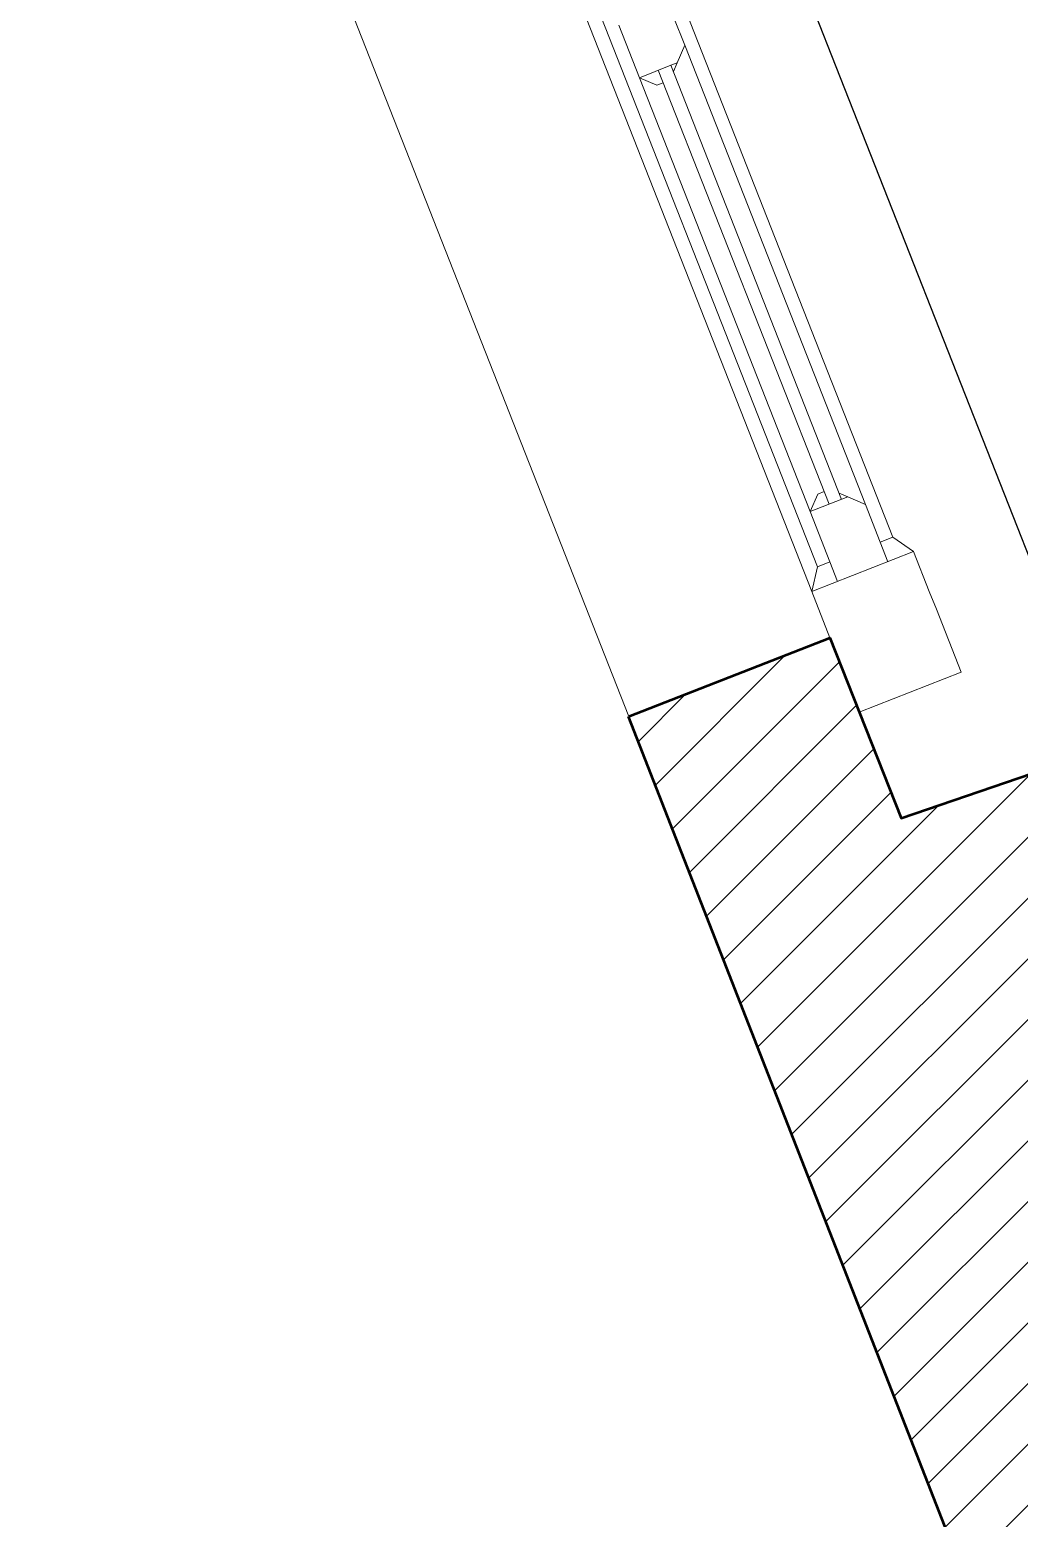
# Model space of a CAD drawing. Header units: millimetres. Extents: x 4980 to 19099, y 3891 to 5773.
# Drawn here: x 5413.5 to 5486.7, y 4586.4 to 4696.5 of the extents above; entities that cross this region are included whole.
import ezdxf

# ---------------------------------------------------------------- set-up
doc = ezdxf.new("R2010")
doc.units = ezdxf.units.MM
for name, color, linetype, lineweight in [('02_03 Sitzmöbel_Stift_Nr__7', 7, 'Continuous', 25), ('a 2', 132, 'Continuous', 20), ('a duvar', 84, 'Continuous', 50), ('a pencere 0', 252, 'Continuous', 0), ('a pencere cam', 121, 'Continuous', 0), ('a pencere doğrama', 41, 'Continuous', 20), ('a pencere görünüş', 62, 'Continuous', 9), ('no3_duvar tarama', 253, 'Continuous', 9)]:
    doc.layers.add(name, color=color, linetype=linetype, lineweight=lineweight)

msp = doc.modelspace()

# ---------------------------------------------------------------- hatches: boundary and pattern name
at = {"layer": 'no3_duvar tarama'}
h = msp.add_hatch(dxfattribs=at)
h.set_pattern_fill('ANSI31', color=256, style=0)
h.set_pattern_definition([(45, (77489.65, 25972.4954), (-2.24506403, 2.24506403), [])])
h.paths.add_polyline_path([(5457.79, 4645.73), (5472.69, 4651.55), (5477.95, 4638.2), (5533.01, 4657.03), (5542.33, 4642.68), (5564.18, 4642.67), (5564.16, 4586.81), (5564.16, 4578.33), (5582.4, 4578.31), (5582.4, 4561.31), (5515.4, 4561.31), (5515.4, 4559.31), (5489.4, 4559.31), (5479.94, 4583.52), (5481.8, 4584.25)])

# ---------------------------------------------------------------- linework, layer by layer
at = {"layer": '02_03 Sitzmöbel_Stift_Nr__7', "linetype": 'Continuous', "flags": 128}
msp.add_lwpolyline([(5490.65, 4649.31), (5609.76, 4696.18), (5589.63, 4747.33, 0.414214), (5583.14, 4750.15), (5468.69, 4705.11)], format="xyb", close=True, dxfattribs=at)
at = {"layer": 'a 2', "elevation": -0.53}
msp.add_lwpolyline([(5315.72, 5006.77), (5457.81, 4645.72)], dxfattribs=at)
at = {"layer": 'a duvar', "elevation": -0.53}
msp.add_lwpolyline([(5457.79, 4645.73), (5472.69, 4651.55), (5477.95, 4638.2), (5533.01, 4657.03), (5542.33, 4642.68), (5564.18, 4642.67), (5564.16, 4586.81), (5564.16, 4586.81), (5564.16, 4578.33), (5582.4, 4578.31), (5582.4, 4561.31), (5515.4, 4561.31), (5515.4, 4559.31), (5489.4, 4559.31), (5479.94, 4583.52), (5481.8, 4584.25), (5457.79, 4645.73)], dxfattribs=at)
at = {"layer": 'a pencere 0', "elevation": -0.53}
for points in [[(5335.37, 5000.5), (5471.35, 4654.97)], [(5471.76, 4656.79), (5336.91, 4999.44)], [(5432.94, 4771.8), (5477.34, 4658.99)], [(5461.38, 4694.08), (5461.1, 4693.43)], [(5474.01, 4661.98), (5473.37, 4662.26)]]:
    msp.add_lwpolyline(points, dxfattribs=at)
at = {"layer": 'a pencere cam', "elevation": -0.53}
for points in [[(5473.55, 4661.79), (5460.91, 4693.9)], [(5472.62, 4661.43), (5459.98, 4693.53)]]:
    msp.add_lwpolyline(points, dxfattribs=at)
at = {"layer": 'a pencere doğrama', "elevation": -0.53}
for points in [[(5461.94, 4695.38), (5461.14, 4697.41)], [(5457.06, 4696.87), (5457.06, 4696.87), (5458.59, 4692.98)], [(5461.38, 4694.08), (5461.94, 4695.38)], [(5458.59, 4692.98), (5460.91, 4693.9)], [(5460.91, 4693.9), (5461.38, 4694.08)], [(5459.89, 4692.42), (5458.59, 4692.98)], [(5459.89, 4692.42), (5460.35, 4692.6)], [(5471.79, 4662.17), (5471.22, 4660.88)], [(5471.22, 4660.88), (5474.01, 4661.98)], [(5471.79, 4662.17), (5472.25, 4662.36)], [(5474.01, 4661.98), (5475.31, 4661.41)], [(5471.76, 4656.79), (5472.69, 4657.16), (5471.22, 4660.88)], [(5475.31, 4661.41), (5476.41, 4658.62)], [(5477.34, 4658.99), (5476.41, 4658.62)], [(5476.41, 4658.62), (5476.98, 4657.18)], [(5480.04, 4654.98), (5478.88, 4657.93), (5477.34, 4658.99)], [(5471.35, 4654.97), (5478.88, 4657.93)], [(5472.69, 4651.55), (5471.35, 4654.97), (5471.76, 4656.79)], [(5472.69, 4657.16), (5473.25, 4655.72)], [(5480.04, 4654.98), (5480.56, 4653.66)], [(5480.56, 4653.66), (5482.39, 4649.01), (5474.86, 4646.05)]]:
    msp.add_lwpolyline(points, dxfattribs=at)
at = {"layer": 'a pencere görünüş', "elevation": -0.53}
for points in [[(5475.31, 4661.41), (5461.94, 4695.38)], [(5458.59, 4692.98), (5471.22, 4660.88)]]:
    msp.add_lwpolyline(points, dxfattribs=at)

doc.saveas('drawing.dxf')
